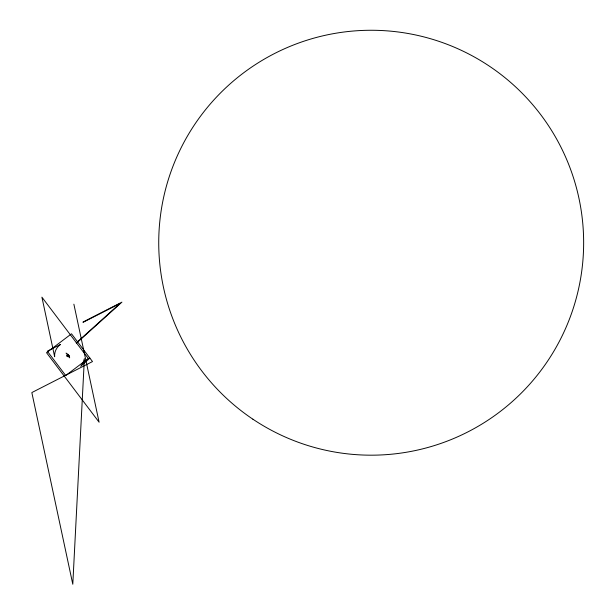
<?xml version="1.0" encoding="UTF-8"?>
<svg xmlns="http://www.w3.org/2000/svg" width="615" height="615" viewBox="0 0 615 615"><rect width="100%" height="100%" fill="white"/><g stroke="black" fill="none" stroke-linecap="round" stroke-linejoin="round"><path stroke-width="0.92" d="M67.742 355.685C69.895 356.377 66.712 354.532 68.303 355.993L67.819 355.355L67.904 356.039M67.035 355.801L67.581 354.809A1.022 1.022 0 0 1 68.596 354.732L66.082 353.102L69.656 357.83L69.172 355.57A1.022 1.022 0 0 1 68.934 356.308L68.734 356.492M76.222 342.962L119.933 303.518L83.14 322.314M76.437 343.193L121.924 302.142L83.002 322.037M89.867 358.084L80.711 366.348L83.048 362.735L84.378 358.637L72.793 584.25L31.834 392.57L92.504 361.566L71.509 333.799L46.532 352.679L99.1 422.213L73.877 304.179M68.526 356.692L68.365 355.977L67.742 356.446C66.197 354.079 67.835 357.646 67.204 356.016M68.457 355.624L67.911 355.67M67.496 356.423L67.719 356.569A1.022 1.022 0 0 0 68.496 356.608M67.681 356.654L67.243 356.277M68.088 354.847L67.027 355.647L67.727 356.569L68.78 355.77L68.088 354.847M88.268 358.476L65.713 375.527L47.317 351.203L60.462 344.485A13.561 13.561 0 0 0 54.643 356.731L41.912 297.168L88.268 358.476M252.85 419.169A212.452 212.452 0 0 0 583.166 256.993A212.452 212.452 0 0 0 277.557 52.014A212.452 212.452 0 0 0 252.85 419.169"/></g></svg>
